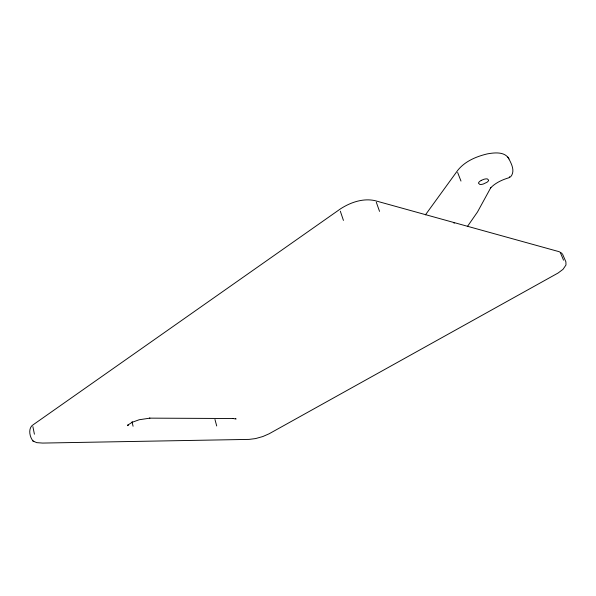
<?xml version="1.0" encoding="UTF-8"?>
<svg xmlns="http://www.w3.org/2000/svg" width="596" height="596" viewBox="0 0 596 596"><rect width="100%" height="100%" fill="white"/><g stroke="black" fill="none" stroke-linecap="round" stroke-linejoin="round"><path stroke-width="0.89" d="M509.304 177.34L509.811 176.55M510.608 176.841C515.495 171.194 511.435 163.677 508.537 158.208M425.44 214.851L457.698 170.396C464.902 161.278 476.293 156.51 487.327 153.887C494.412 152.621 504.849 151.339 508.947 158.894M467.361 226.577L477.515 211.952L490.828 187.591L490.441 188.09C495.388 182.83 502.212 179.754 509.036 177.727M132.476 422.11L128.118 424.888L128.527 424.456L127.678 425.693L128.095 424.859M132.141 422.288L139.173 419.755L149.946 418.139L149.544 418.139L233.625 418.526M233.17 418.526L236.105 419.018L235.576 418.422M33.294 441.196L36.788 442.649L42.659 443.074L249.046 439.394L255.542 438.582L262.814 436.54L269.079 433.799L558.072 273.028L563.034 269.325L565.976 264.996L565.902 261.89L562.572 254.172M562.11 253.442L559.152 251.691L374.802 200.599C362.919 198.051 350.455 202.402 340.517 208.838L33.652 424.427C27.654 427.585 29.472 436.913 33.048 440.995M32.512 440.593L33.808 441.584M453.824 222.889L454.264 223.232M507.844 157.053L508.246 157.739M560.538 253.002L563.533 260.184M457.639 172.49L460.984 181.072M376.3 202.215L379.54 211.371M340.316 211.17L343.438 220.408M214.97 419.487L216.706 425.976M132.036 421.841L133.079 426.244M32.884 426.624L34.412 434.201M509.803 177.466L509.342 177.504L509.781 177.489M481.263 180.379L480.16 181.072A4.939 1.997 -22.7 0 0 478.476 183.181L479.78 184.402A5.811 2.347 -22.8 0 0 483.282 184.022L486.954 182.279A4.939 1.997 -22.8 0 0 488.653 180.171L487.379 178.934A5.804 2.347 -22.7 0 0 483.855 179.307L481.263 180.379"/></g></svg>
